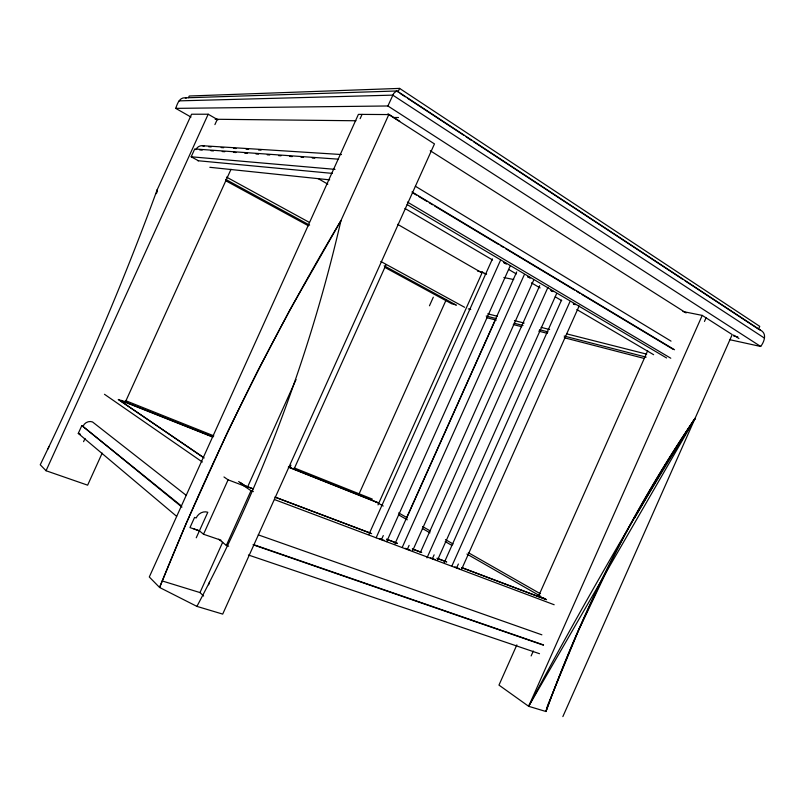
<?xml version="1.0" encoding="UTF-8"?>
<svg xmlns="http://www.w3.org/2000/svg" width="805" height="805" viewBox="0 0 805 805"><rect width="100%" height="100%" fill="white"/><g stroke="black" fill="none" stroke-linecap="round" stroke-linejoin="round"><path stroke-width="1.21" d="M547.47 705.864L545.951 711.509L528.654 706.307L498.969 685.105L516.86 644.886M208.636 584.792L209.572 581.914M730.024 339.75L760.685 346.472C764.267 341.843 767.286 333.552 760.574 330.201L396.996 90.975L185.442 97.838C179.404 97.053 177.291 103.956 175.721 108.373L190.986 117.057M547.913 704.747L578.352 630.798L608.671 566.941M48.028 448.918L48.884 446.805M634.3 518.45L665.715 464.405L695.057 418.399A696.043 358.809 -65.2 0 0 545.951 711.509A710.926 364.001 -65.2 0 1 695.057 418.399A1702.716 588.012 -63.9 0 0 528.654 706.307L702.232 315.399L732.208 334.588L562.856 716.601M704.466 321.447L706.055 317.844M760.574 330.201L758.501 329.154L759.739 326.367L399.592 88.399L189.245 96.016L188.481 97.687M538.324 596.626L647.683 350.749M531.129 655.934L533.302 651.054M376.146 537.74L500.499 260.307M381.56 539.41L383.291 535.556M386.672 541.654L510.139 266.053M394.792 544.16L516.699 271.929M406.777 517.736L495.387 319.857M402.238 547.38L524.357 274.586M407.421 549.131L409.111 545.347M412.442 551.143L533.675 280.19M420.431 552.331L539.712 285.654M426.992 557.865L547.974 287.274M434.126 554.836L432.466 558.559L433.191 559.002M437.387 560.401L556.517 293.815M444.29 562.494L561.508 300.114M451.997 565.764L569.87 301.845M456.737 567.696L458.377 564.023M461.577 569.326L579.157 305.93M429.468 305.779L433.321 297.186M358.899 494.29L446.373 299.42M378.008 504.886L482.406 272.08L485.878 274.082M368.851 534.54L492.439 258.908M360.127 118.677L362.069 114.391M175.721 108.373L387.889 105.978L393.705 93.4L396.583 90.915M196.259 537.78L207.801 512.262A9.378 8.131 -49.3 0 0 196.158 517.957L194.579 517.404L189.98 527.587L199.419 530.827L193.904 528.935M399.592 88.399L397.972 91.981L397.368 91.176M388.815 114.572L340.958 220.57L289.76 310.126L258.073 370.179L228.097 430.866L185.975 523.783L159.591 587.469L196.913 606.386L222.703 614.104L434.469 143.914L388.815 114.572L358.416 114.37L149.297 576.984L159.591 587.469C210.487 460.742 271.054 337.889 340.958 220.57C310.116 354.753 261.504 484.791 196.913 606.386M221.053 540.246L203.524 534.248L228.097 479.83L223.971 476.973M203.615 596.022L199.982 592.571L222.703 542.178M248.01 486.059L296.049 379.547M228.67 546.213L226.336 545.418L250.999 490.728L242.053 484.62L252.619 488.615M289.991 467.323L290.947 465.199M294.036 469.094L386.088 264.674M102.175 453.124L87.634 485.174L46.046 470.734L40.25 464.777L51.128 442.136A643.688 136.518 -66 0 0 157.126 189.9L191.57 114.219L208.183 114.23L217.934 119.844M125.037 402.762L231.025 169.271M46.046 470.734L208.183 114.23M198.473 160.779L191.177 156.784L194.73 148.975L338.352 159.169M214.915 124.614L217.34 119.291M176.617 516.317L78.276 433.412L81.848 425.563L181.548 506.073M83.579 441.673L85.048 438.443M528.654 706.307L695.057 418.399M179.143 100.867L392.79 95.131L764.398 338.08M393.776 117.49L398.495 117.52M215.177 119.261L355.961 120.76M202.427 145.715L341.491 154.54M208.696 146.752L211.192 146.913M221.164 147.556L223.659 147.718M233.631 148.362L236.127 148.523M246.099 149.177L248.584 149.338M258.556 149.982L261.051 150.143M199.7 149.911L202.206 150.092M210.96 150.726L213.456 150.907M222.22 151.541L224.716 151.722M233.47 152.356L235.976 152.537M244.73 153.161L247.236 153.342M255.99 153.976L258.486 154.157M267.24 154.791L269.745 154.973M278.5 155.607L281.005 155.788M289.76 156.422L292.265 156.603M301.02 157.227L303.515 157.408M312.27 158.042L314.775 158.223M191.177 156.784L335.021 169.362M197.849 160.718L332.435 173.397M209.823 167.299L329.658 179.857M185.371 97.888L186.287 98.009M504.333 263.225L506.305 263.587M528.09 277.252L529.841 277.594M682.952 311.525L702.232 315.399M477.566 271.104L482.406 272.08M484.157 273.519L486.623 274.022M503.87 277.534L513.721 279.536M551.113 290.847L552.884 291.219M733.647 335.987L737.823 336.882M573.422 304.028L575.042 304.381M455.68 304.793L451.706 303.787L384.498 267.19M468.319 308.899L470.744 309.512M487.729 313.819L497.44 316.285M514.425 320.591L524.136 323.057M541.121 327.363L549.614 329.527M566.599 333.834L646.687 354.15M486.19 316.023L496.373 318.639M514.063 323.187L523.009 325.482M539.521 329.728L548.004 331.901M564.174 336.057L646.173 357.128M486.532 317.623L496.252 320.138M513.268 324.536L521.771 326.739M538.776 331.147L547.279 333.351M564.295 337.748L644.483 358.507M162.258 580.969L199.982 592.571M248.413 555.007L539.511 653.7M253.495 544.593L543.526 644.926M253.032 544.764L543.315 645.127M258.274 534.872L541.876 634.823M78.276 433.412L80.49 434.237M379.376 538.585L384.478 540.507M405.297 548.336L410.238 550.197M430.413 557.795L435.203 559.596M454.745 566.951L459.393 568.692M250.999 490.728L253.354 491.614M274.505 499.573L554.172 604.746M274.928 497.037L370.028 532.95M386.47 539.159L397.036 543.154M412.301 548.909L421.699 552.461M436.954 558.227L446.352 561.769M461.617 567.535L544.975 599.021M253.092 488.877L244.871 485.777L238.642 481.531M275.391 497.299L371.638 533.635M386.893 539.4L397.459 543.385M412.713 549.151L420.935 552.25M437.367 558.459L446.755 562.001M462.01 567.767L546.514 599.675L543.033 597.672M228.097 479.83L246.511 486.784L240.323 482.557M121.052 400.296L213.033 436.914M288.713 467.041L378.36 502.733M212.59 437.004L118.255 399.471L203.363 457.482M288.291 467.131L376.8 502.35M125.238 400.518L213.808 435.847M294.217 467.916L372.292 499.06M288.713 466.82L291.309 467.856M225.833 180.793L308.466 225.792M226.537 177.1L309.2 222.311M380.846 261.484L464.616 307.299M225.672 179.374L309.623 225.148M384.146 265.791L456.485 305.236M398.666 512.916L407.38 517.887M422.615 526.581L430.232 530.928M445.477 539.622L453.094 543.979M468.339 552.673L540.195 593.667M375.623 501.676L383.23 506.033M398.445 514.767L407.26 519.819M422.363 528.483L429.971 532.84M445.195 541.574L451.867 545.398M466.93 554.041L541.081 596.555M318.015 178.509L327.826 184.154M397.6 224.313L481.531 272.623M404.945 208.445L492.519 259.945M508.74 269.484L516.307 273.931M531.441 282.837L540.095 287.928M555.229 296.824L561.719 300.637M576.853 309.543L653.62 354.693M503.658 262.46L506.365 264.05M527.557 276.568L530.193 278.127M550.862 290.343L553.045 291.631M573.341 303.626L575.183 304.713M407.431 202.065L670.776 358.225M407.129 204.561L666.58 357.973M455.912 567.203L457.693 568.27M411.989 191.942L674.54 349.752M413.166 193.13L416.396 195.072M418.55 196.36L427.153 201.532M429.307 202.82L432.526 204.762M434.68 206.05L498.134 244.177M500.277 245.465L503.507 247.407M505.661 248.695L574.488 290.042M576.642 291.329L579.862 293.272M582.015 294.57L673.433 349.481M415.38 186.237L671.028 341.129M406.626 548.648L408.125 549.573M380.785 538.917L382.113 539.753M430.252 150.706L686.112 312.944M388.01 113.797L399.733 121.303M733.526 335.051L738.95 338.523M387.889 105.978L760.685 346.472M400.065 93.36L405.307 96.811M407.4 98.19L464.002 135.421M466.095 136.8L471.338 140.241M473.431 141.62L683.043 279.516M685.136 280.895L758.501 329.154M118.526 399.562L204.198 457.944M104.479 394.289L202.337 462.01M186.126 495.276L92.535 421.961A7.275 6.732 -38.9 0 0 83.136 426.046M81.848 425.563L181.95 507.11M218.739 539.189L226.336 545.418M199.68 531.038L203.524 534.248M156.422 193.582A3894.419 1842.856 19.8 0 0 157.126 189.9A4486.366 2005.688 19.8 0 1 156.412 193.572M195.947 149.639A7.305 6.712 82.5 0 1 204.148 146.128"/></g></svg>
